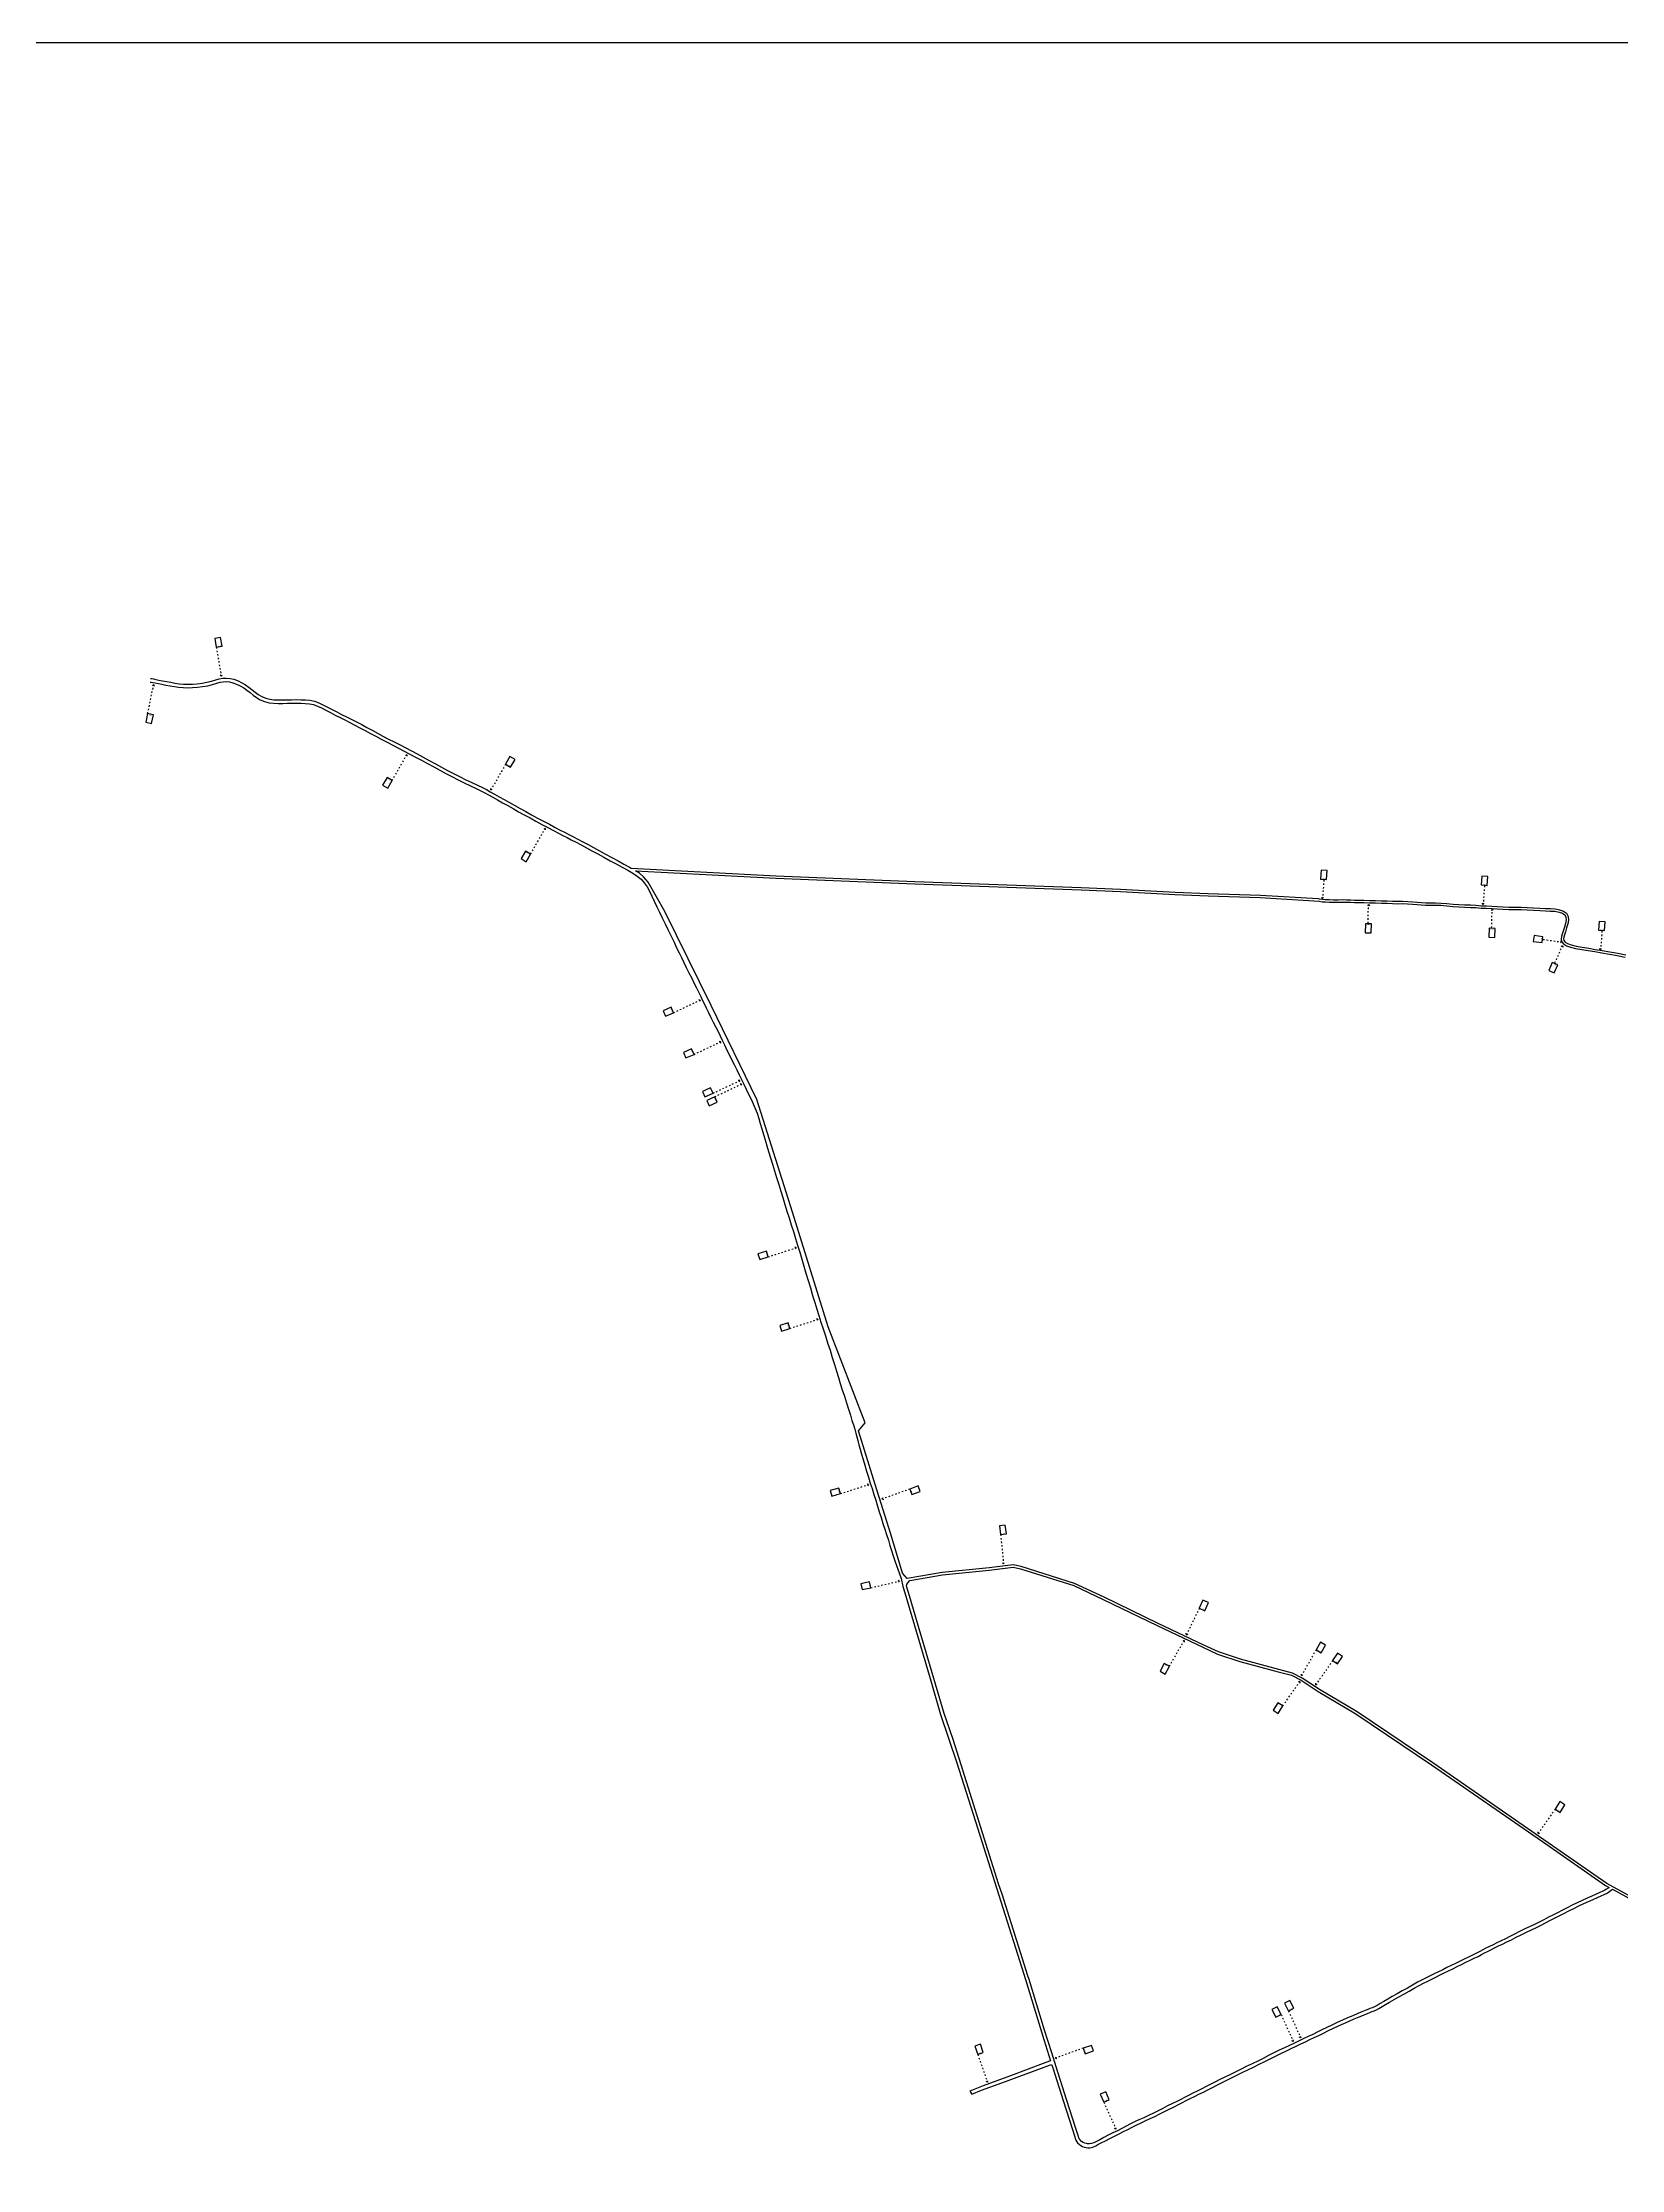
# Model space of a CAD drawing. Extents: x 714896 to 749292, y 8417558 to 8447149.
# Drawn here: x 723609 to 726282, y 8443549 to 8447149 of the extents above; entities that cross this region are included whole.
import ezdxf
from ezdxf.enums import TextEntityAlignment as Align

# ---------------------------------------------------------------- set-up
doc = ezdxf.new("R2010")
doc.units = 0
doc.header["$MEASUREMENT"] = 0
doc.linetypes.add('ACAD_ISO03W100', pattern=[30, 12, -18])
doc.layers.get('0').update_dxf_attribs({"linetype": 'CONTINUOUS'})
for name, color, linetype in [('LOTE', 7, 'CONTINUOUS'), ('NUM-PORTA', 7, 'CONTINUOUS'), ('QUADRA', 6, 'CONTINUOUS')]:
    doc.layers.add(name, color=color, linetype=linetype)

msp = doc.modelspace()

# ---------------------------------------------------------------- linework, layer by layer
msp.add_lwpolyline([(714896.5, 8447149), (749291.6, 8447149), (749291.6, 8417557.8), (714896.5, 8417557.8)], close=True)
at = {"layer": 'LOTE'}
for p, q in [((723910.2, 8446141.8), (723900.4, 8446140.2)), ((723900.4, 8446140.2), (723902.7, 8446125.4)), ((723902.7, 8446125.4), (723912.6, 8446127)), ((723912.6, 8446127), (723910.2, 8446141.8)), ((723786.7, 8446013), (723783.4, 8445998.4)), ((723796.5, 8446010.8), (723786.7, 8446013)), ((723793.2, 8445996.2), (723796.5, 8446010.8)), ((723783.4, 8445998.4), (723793.2, 8445996.2)), ((724400.1, 8445940.3), (724392.5, 8445927.3)), ((724408.7, 8445935.2), (724400.1, 8445940.3)), ((724401.1, 8445922.3), (724408.7, 8445935.2)), ((724192.1, 8445905), (724184.5, 8445892)), ((724200.7, 8445899.9), (724192.1, 8445905)), ((724193.1, 8445887), (724200.7, 8445899.9)), ((724392.5, 8445927.3), (724401.1, 8445922.3)), ((724184.5, 8445892), (724193.1, 8445887)), ((724426.5, 8445780.4), (724418.8, 8445767.5)), ((724418.8, 8445767.5), (724427.5, 8445762.4)), ((724435.1, 8445775.3), (724426.5, 8445780.4)), ((724427.5, 8445762.4), (724435.1, 8445775.3)), ((725773.4, 8445747.9), (725772.3, 8445733)), ((725772.3, 8445733), (725782.3, 8445732.2)), ((725783.4, 8445747.2), (725773.4, 8445747.9)), ((725782.3, 8445732.2), (725783.4, 8445747.2)), ((726045.3, 8445737.9), (726044.2, 8445723)), ((726044.2, 8445723), (726054.2, 8445722.2)), ((726055.3, 8445737.2), (726045.3, 8445737.9)), ((726054.2, 8445722.2), (726055.3, 8445737.2)), ((725848.5, 8445657.2), (725848.1, 8445642.2)), ((725858.5, 8445656.9), (725848.5, 8445657.2)), ((725858.1, 8445642), (725858.5, 8445656.9)), ((726057.7, 8445649.6), (726057.3, 8445634.6)), ((726067.7, 8445649.3), (726057.7, 8445649.6)), ((726067.3, 8445634.3), (726067.7, 8445649.3)), ((726244.2, 8445661.4), (726243.1, 8445646.4)), ((726243.1, 8445646.4), (726253, 8445645.7)), ((726254.2, 8445660.6), (726244.2, 8445661.4)), ((726253, 8445645.7), (726254.2, 8445660.6)), ((725848.1, 8445642.2), (725858.1, 8445642)), ((726057.3, 8445634.6), (726067.3, 8445634.3)), ((726133.9, 8445637.3), (726132.5, 8445627.4)), ((726132.5, 8445627.4), (726147.3, 8445625.3)), ((726148.7, 8445635.2), (726133.9, 8445637.3)), ((726147.3, 8445625.3), (726148.7, 8445635.2)), ((726164.7, 8445591.7), (726158.6, 8445578.1)), ((726158.6, 8445578.1), (726167.7, 8445574)), ((726173.9, 8445587.6), (726164.7, 8445591.7)), ((726167.7, 8445574), (726173.9, 8445587.6)), ((724672.9, 8445516), (724659.3, 8445509.8)), ((724659.3, 8445509.8), (724663.4, 8445500.7)), ((724663.4, 8445500.7), (724677, 8445506.8)), ((724677, 8445506.8), (724672.9, 8445516)), ((724707.6, 8445445.3), (724693.9, 8445439.2)), ((724693.9, 8445439.2), (724698, 8445430.1)), ((724698, 8445430.1), (724711.7, 8445436.2)), ((724711.7, 8445436.2), (724707.6, 8445445.3)), ((724739.8, 8445379.6), (724726.1, 8445373.5)), ((724726.1, 8445373.5), (724730.2, 8445364.3)), ((724730.2, 8445364.3), (724743.9, 8445370.5)), ((724746.8, 8445364.5), (724733.2, 8445358.4)), ((724733.2, 8445358.4), (724737.3, 8445349.2)), ((724743.9, 8445370.5), (724739.8, 8445379.6)), ((724750.9, 8445355.4), (724746.8, 8445364.5)), ((724737.3, 8445349.2), (724750.9, 8445355.4)), ((724834.2, 8445103), (724819.8, 8445098.6)), ((724819.8, 8445098.6), (724822.8, 8445089)), ((724822.8, 8445089), (724837.1, 8445093.4)), ((724837.1, 8445093.4), (724834.2, 8445103)), ((724871.1, 8444981.9), (724856.7, 8444977.5)), ((724856.7, 8444977.5), (724859.7, 8444967.9)), ((724859.7, 8444967.9), (724874, 8444972.3)), ((724874, 8444972.3), (724871.1, 8444981.9)), ((724956.6, 8444702.1), (724942.3, 8444697.7)), ((724942.3, 8444697.7), (724945.2, 8444688.2)), ((724945.2, 8444688.2), (724959.6, 8444692.6)), ((724959.6, 8444692.6), (724956.6, 8444702.1)), ((725090.9, 8444705.6), (725076.9, 8444700.2)), ((725076.9, 8444700.2), (725080.5, 8444690.9)), ((725080.5, 8444690.9), (725094.5, 8444696.3)), ((725094.5, 8444696.3), (725090.9, 8444705.6)), ((725238.6, 8444639.5), (725228.7, 8444638.2)), ((725228.7, 8444638.2), (725230.7, 8444623.3)), ((725240.6, 8444624.7), (725238.6, 8444639.5)), ((725230.7, 8444623.3), (725240.6, 8444624.7)), ((725009, 8444543.2), (724994.3, 8444540.1)), ((724994.3, 8444540.1), (724996.4, 8444530.3)), ((724996.4, 8444530.3), (725011.1, 8444533.4)), ((725011.1, 8444533.4), (725009, 8444543.2)), ((725573.3, 8444512.3), (725567.1, 8444498.7)), ((725567.1, 8444498.7), (725576.2, 8444494.5)), ((725582.4, 8444508.2), (725573.3, 8444512.3)), ((725576.2, 8444494.5), (725582.4, 8444508.2)), ((725772.4, 8444441.1), (725764.7, 8444428.2)), ((725764.7, 8444428.2), (725773.3, 8444423.1)), ((725781, 8444435.9), (725772.4, 8444441.1)), ((725773.3, 8444423.1), (725781, 8444435.9)), ((725801, 8444422.5), (725792.8, 8444409.9)), ((725809.4, 8444417), (725801, 8444422.5)), ((725507.5, 8444405.2), (725500.6, 8444391.9)), ((725500.6, 8444391.9), (725509.5, 8444387.3)), ((725516.4, 8444400.6), (725507.5, 8444405.2)), ((725509.5, 8444387.3), (725516.4, 8444400.6)), ((725792.8, 8444409.9), (725801.2, 8444404.5)), ((725801.2, 8444404.5), (725809.4, 8444417)), ((725700, 8444338.7), (725692, 8444326)), ((725692, 8444326), (725700.5, 8444320.7)), ((725708.5, 8444333.4), (725700, 8444338.7)), ((725700.5, 8444320.7), (725708.5, 8444333.4)), ((726177.5, 8444171.2), (726169.5, 8444158.5)), ((726186, 8444165.8), (726177.5, 8444171.2)), ((726169.5, 8444158.5), (726178, 8444153.1)), ((726178, 8444153.1), (726186, 8444165.8)), ((725698.8, 8443824.1), (725689.9, 8443819.6)), ((725689.9, 8443819.6), (725696.7, 8443806.2)), ((725696.7, 8443806.2), (725705.6, 8443810.8)), ((725705.6, 8443810.8), (725698.8, 8443824.1)), ((725720.2, 8443834.8), (725711.3, 8443830.2)), ((725711.3, 8443830.2), (725718.1, 8443816.8)), ((725718.1, 8443816.8), (725727, 8443821.4)), ((725727, 8443821.4), (725720.2, 8443834.8)), ((725196.7, 8443760.6), (725187.3, 8443757.5)), ((725187.3, 8443757.5), (725192, 8443743.3)), ((725192, 8443743.3), (725201.4, 8443746.4)), ((725201.4, 8443746.4), (725196.7, 8443760.6)), ((725384.8, 8443758.6), (725370.6, 8443753.9)), ((725370.6, 8443753.9), (725373.7, 8443744.4)), ((725373.7, 8443744.4), (725388, 8443749.2)), ((725388, 8443749.2), (725384.8, 8443758.6)), ((725408.6, 8443680), (725399.4, 8443676.1)), ((725399.4, 8443676.1), (725405.4, 8443662.3)), ((725405.4, 8443662.3), (725414.6, 8443666.2)), ((725414.6, 8443666.2), (725408.6, 8443680))]:
    msp.add_line(p, q, dxfattribs=at)
at = {"layer": 'LOTE', "color": 7, "linetype": 'ACAD_ISO03W100', "ltscale": 0.2}
for points in [[(723902.7, 8446125.4), (723911.5, 8446076.2)], [(723786.7, 8446013), (723796.9, 8446062)], [(724200.7, 8445899.9), (724225.3, 8445943.4)], [(724392.5, 8445927.3), (724367.9, 8445883.8)], [(724435.1, 8445775.3), (724459.7, 8445818.8)], [(725777.9, 8445731.5), (725775.7, 8445700)], [(726049.8, 8445721.5), (726047.6, 8445690)], [(725852.8, 8445658.2), (725853.4, 8445689.7)], [(726062, 8445650.5), (726062.8, 8445682.1)], [(726248.7, 8445644.9), (726246.5, 8445613.4)], [(726149.2, 8445630.8), (726180.5, 8445626.5)], [(726169.1, 8445591), (726181.9, 8445619.9)], [(724677, 8445506.8), (724722.2, 8445528.2)], [(724711.7, 8445436.2), (724756.9, 8445457.5)], [(724743.9, 8445370.5), (724789.1, 8445391.8)], [(724746.8, 8445364.5), (724792.1, 8445385.9)], [(724837.1, 8445093.4), (724884.6, 8445109)], [(724874, 8444972.3), (724921.5, 8444987.9)], [(724959.6, 8444692.6), (725007.1, 8444708.1)], [(725076.9, 8444700.2), (725029.8, 8444683.6)], [(725230.7, 8444623.3), (725235.7, 8444573.6)], [(725011.1, 8444533.4), (725059.8, 8444544.7)], [(725567.1, 8444498.7), (725545.2, 8444453.7)], [(725516.4, 8444400.6), (725541.5, 8444443.8)], [(725764.7, 8444428.2), (725740.1, 8444384.7)], [(725792.8, 8444409.9), (725764.2, 8444369)], [(725708.5, 8444333.4), (725737.1, 8444374.4)], [(726169.5, 8444158.5), (726140.9, 8444117.5)], [(725705.6, 8443810.8), (725726.2, 8443765.2)], [(725718.1, 8443816.8), (725738.8, 8443771.3)], [(725192, 8443743.3), (725208.6, 8443696.1)], [(725370.6, 8443753.9), (725323.5, 8443737)], [(725405.4, 8443662.3), (725426, 8443616.7)]]:
    msp.add_lwpolyline(points, dxfattribs=at)
at = {"layer": 'LOTE'}
for points in [[(723911.5, 8446076.2), (723909.7, 8446078.1)], [(723911.5, 8446076.2), (723912.6, 8446078.6)], [(723796.9, 8446062), (723795, 8446060.1)], [(723796.9, 8446062), (723797.9, 8446059.5)], [(724225.3, 8445943.4), (724223, 8445942.2)], [(724225.3, 8445943.4), (724225.5, 8445940.8)], [(724367.9, 8445883.8), (724367.7, 8445886.4)], [(724367.9, 8445883.8), (724370.2, 8445885)], [(724459.7, 8445818.8), (724457.3, 8445817.6)], [(724459.7, 8445818.8), (724459.9, 8445816.2)], [(725775.7, 8445700), (725774, 8445701.9)], [(725775.7, 8445700), (725777.2, 8445702.1)], [(725853.4, 8445689.7), (725852, 8445687.6)], [(725853.4, 8445689.7), (725855.2, 8445687.9)], [(726047.6, 8445690), (726045.8, 8445691.9)], [(726047.6, 8445690), (726049.1, 8445692.1)], [(726062.8, 8445682.1), (726061.4, 8445679.9)], [(726062.8, 8445682.1), (726064.7, 8445680.2)], [(726180.5, 8445626.5), (726178.4, 8445624.9)], [(726180.5, 8445626.5), (726178.5, 8445628.2)], [(726181.9, 8445619.9), (726179.7, 8445618.4)], [(726181.9, 8445619.9), (726182.9, 8445617.4)], [(726246.5, 8445613.4), (726244.7, 8445615.4)], [(726246.5, 8445613.4), (726248, 8445615.5)], [(724722.2, 8445528.2), (724719.7, 8445528.6)], [(724722.2, 8445528.2), (724720.9, 8445525.9)], [(724756.9, 8445457.5), (724754.3, 8445457.9)], [(724756.9, 8445457.5), (724755.6, 8445455.3)], [(724789.1, 8445391.8), (724786.5, 8445392.2)], [(724789.1, 8445391.8), (724787.8, 8445389.6)], [(724792.1, 8445385.9), (724789.5, 8445386.3)], [(724792.1, 8445385.9), (724790.7, 8445383.6)], [(724884.6, 8445109), (724882.1, 8445109.7)], [(724884.6, 8445109), (724883, 8445106.9)], [(724921.5, 8444987.9), (724919, 8444988.6)], [(724921.5, 8444987.9), (724919.9, 8444985.8)], [(725007.1, 8444708.1), (725004.6, 8444708.9)], [(725007.1, 8444708.1), (725005.5, 8444706.1)], [(725029.8, 8444683.6), (725031.3, 8444685.7)], [(725029.8, 8444683.6), (725032.3, 8444682.9)], [(725235.7, 8444573.6), (725234, 8444575.6)], [(725235.7, 8444573.6), (725237, 8444575.9)], [(725059.8, 8444544.7), (725057.3, 8444545.6)], [(725059.8, 8444544.7), (725058, 8444542.8)], [(725545.2, 8444453.7), (725544.8, 8444456.3)], [(725541.5, 8444443.8), (725539.2, 8444442.7)], [(725541.5, 8444443.8), (725541.7, 8444441.2)], [(725545.2, 8444453.7), (725547.4, 8444455.1)], [(725740.1, 8444384.7), (725739.9, 8444387.3)], [(725740.1, 8444384.7), (725742.4, 8444385.9)], [(725737.1, 8444374.4), (725734.7, 8444373.4)], [(725737.1, 8444374.4), (725737.1, 8444371.7)], [(725764.2, 8444369), (725764.2, 8444371.6)], [(725764.2, 8444369), (725766.6, 8444369.9)], [(726140.9, 8444117.5), (726140.9, 8444120.1)], [(726140.9, 8444117.5), (726143.3, 8444118.5)], [(725738.8, 8443771.3), (725736.3, 8443772.3)], [(725738.8, 8443771.3), (725739.2, 8443773.9)], [(725323.5, 8443737), (725324.7, 8443739.3)], [(725323.5, 8443737), (725326, 8443736.3)], [(725726.2, 8443765.2), (725723.8, 8443766.2)], [(725726.2, 8443765.2), (725726.7, 8443767.8)], [(725208.6, 8443696.1), (725206.2, 8443697.3)], [(725208.6, 8443696.1), (725209.2, 8443698.6)], [(725426, 8443616.7), (725423.6, 8443617.7)], [(725426, 8443616.7), (725426.4, 8443619.3)]]:
    msp.add_lwpolyline(points, dxfattribs=at)
at = {"layer": 'QUADRA'}
for points in [[(723791.1, 8446066.4), (723791.1, 8446066.4), (723792.6, 8446066.3), (723795.2, 8446065.9), (723799.2, 8446065.1), (723804.4, 8446064.1), (723810.6, 8446062.8), (723817.5, 8446061.4), (723824.8, 8446060), (723831.9, 8446058.9), (723839.1, 8446057.8), (723846.7, 8446057), (723854.6, 8446056.8), (723862.7, 8446057), (723871, 8446057.7), (723879.6, 8446058.7), (723888.3, 8446060.1), (723896.6, 8446062.1), (723903.7, 8446064.3), (723909.5, 8446066.1), (723914.5, 8446067), (723919.6, 8446067.2), (723925.1, 8446066.6), (723931.1, 8446065.3), (723937.3, 8446063.1), (723943.4, 8446060.1), (723949.3, 8446056.5), (723954.8, 8446052.6), (723960, 8446048.6), (723965.1, 8446044.4), (723970.8, 8446040.2), (723977.4, 8446036.4), (723984.6, 8446033.5), (723992.2, 8446031.5), (724000, 8446030.5), (724007.8, 8446030.3), (724015.3, 8446030.4), (724022.8, 8446030.5), (724030.5, 8446030.6), (724038.2, 8446030.7), (724045.9, 8446030.6), (724053.4, 8446030.4), (724060.6, 8446029.7), (724067.5, 8446028.3), (724074, 8446025.9), (724080.8, 8446022.6), (724088.1, 8446018.9), (724096, 8446014.7), (724104.3, 8446010.5), (724112.4, 8446006.4), (724120.5, 8446002.5), (724128.7, 8445998.2), (724137.3, 8445993.7), (724146.1, 8445989.1), (724155, 8445984.4), (724163.9, 8445979.6), (724172.9, 8445974.8), (724182.2, 8445969.8), (724191.9, 8445964.7), (724201.5, 8445959.6), (724211.1, 8445954.7), (724220.7, 8445949.7), (724230.3, 8445944.6), (724240.2, 8445939.4), (724250.4, 8445934), (724260.6, 8445928.4), (724270.9, 8445922.8), (724281.1, 8445917.2), (724291.3, 8445911.7), (724301.7, 8445906.4), (724312.1, 8445901.1), (724322.6, 8445895.9), (724333.1, 8445890.8), (724342.7, 8445886.4), (724350.5, 8445882.5), (724357.3, 8445879), (724363.7, 8445875.5), (724370.8, 8445871.4), (724378.7, 8445866.9), (724387.3, 8445862.2), (724396.3, 8445857.3), (724405.3, 8445852.2), (724414.6, 8445847), (724424.1, 8445841.8), (724434, 8445836.4), (724444, 8445831), (724454.2, 8445825.6), (724464.3, 8445820.4), (724473.9, 8445815.2), (724482.3, 8445810.7), (724489.7, 8445806.9), (724496.7, 8445803.3), (724503.9, 8445799.5), (724511.9, 8445795.3), (724520.4, 8445790.8), (724529.4, 8445786), (724538.8, 8445780.9), (724548.7, 8445775.5), (724559.1, 8445769.9), (724569.7, 8445764.1), (724580.1, 8445758.5), (724590.2, 8445753.1), (724599.6, 8445748), (724608, 8445743.1), (724615.4, 8445738), (724621.9, 8445732.6), (724627.4, 8445726.4), (724632.2, 8445719.6), (724636.3, 8445712.2), (724640.3, 8445704.1), (724644.4, 8445695.3), (724648.8, 8445686.2), (724653.3, 8445676.8), (724657.8, 8445667.1), (724662.6, 8445656.9), (724667.8, 8445646.6), (724673, 8445636.2), (724677.9, 8445626), (724682.2, 8445616.7), (724686.3, 8445608.2), (724690.3, 8445600.1), (724694.4, 8445592), (724698.6, 8445583.5), (724703.1, 8445574.4), (724707.7, 8445565.1), (724712, 8445556.3), (724715.7, 8445548.9), (724718.6, 8445543.2), (724721, 8445538.7), (724723.2, 8445534.1), (724725.7, 8445528.7), (724728.7, 8445522.2), (724732.2, 8445515), (724736, 8445507.2), (724740.1, 8445498.9), (724744.3, 8445490.5), (724748.4, 8445482.3), (724752.3, 8445474.8), (724755.8, 8445467.5), (724759.4, 8445460.1), (724763.1, 8445452.3), (724766.9, 8445444.4), (724770.9, 8445436.2), (724775.2, 8445427.7), (724779.5, 8445418.9), (724784, 8445409.8), (724788.1, 8445401.4), (724792.1, 8445393.5), (724796, 8445385.6), (724800, 8445377.4), (724804.1, 8445369), (724808.2, 8445360.6), (724812, 8445352.7), (724815.4, 8445344.8), (724818.4, 8445336.5), (724821.3, 8445327.9), (724823.9, 8445319.1), (724826.5, 8445310), (724829.4, 8445300.7), (724832.2, 8445291.3), (724835, 8445281.6), (724838, 8445271.6), (724841.1, 8445261.2), (724844.4, 8445250.3), (724847.9, 8445239), (724851.4, 8445227.6), (724855, 8445216.2), (724858.5, 8445204.9), (724862, 8445193.7), (724865.4, 8445182.3), (724868.9, 8445170.8), (724872.6, 8445159.3), (724876.2, 8445147.8), (724879.8, 8445136.2), (724883.4, 8445124.6), (724887, 8445113), (724890.6, 8445101.2), (724894.1, 8445089.5), (724897.6, 8445077.6), (724901.2, 8445065.6), (724905, 8445053.3), (724908.7, 8445040.9), (724912.5, 8445028.3), (724916.2, 8445016.2), (724919.7, 8445004.9), (724923.1, 8444994.1), (724926.6, 8444983.1), (724930.3, 8444971.8), (724934, 8444960), (724937.8, 8444948), (724941.9, 8444935.7), (724945.8, 8444923.3), (724949.6, 8444911.1), (724953.1, 8444899.9), (724956.3, 8444889.3), (724959.3, 8444878.9), (724962.6, 8444868.2), (724966.2, 8444857.4), (724969.7, 8444846.5), (724973.2, 8444835.5), (724976.3, 8444825.4), (724979.1, 8444816.7), (724981.7, 8444809), (724983.9, 8444801.5), (724985.6, 8444794.8), (724987.1, 8444788.6), (724988.8, 8444782.3), (724990.7, 8444775.5), (724993, 8444768), (724995.4, 8444759.6), (724998, 8444750.4), (725000.8, 8444740.6), (725003.8, 8444730.5), (725006.8, 8444720.3), (725009.9, 8444710.5), (725013, 8444701.1), (725016.2, 8444691.4), (725019.2, 8444681.5), (725022.3, 8444671.6), (725025.3, 8444661.8), (725028.4, 8444652.1), (725031.5, 8444642.2), (725034.6, 8444632.6), (725037.7, 8444623.2), (725040.7, 8444614), (725043.4, 8444605), (725046, 8444596.2), (725048.8, 8444587.3), (725051.7, 8444578.7), (725054.5, 8444570.9), (725056.8, 8444564.6), (725058.9, 8444558.5), (725062.5, 8444548.8), (725065.4, 8444535.6), (725068.7, 8444524.9), (725111.3, 8444379.9), (725129.2, 8444318.8), (725156.6, 8444237.2), (725191.3, 8444126.8), (725227.6, 8444013), (725273.5, 8443868.3), (725303.7, 8443768.6), (725315.1, 8443732.2), (725307.1, 8443729.5), (725247.7, 8443707.2), (725201, 8443690), (725178.6, 8443681.2), (725181.7, 8443676), (725198.4, 8443682.7), (725232.8, 8443695.5), (725314.9, 8443725.9), (725317, 8443726.5), (725319, 8443720.5), (725336.7, 8443665.2), (725352.5, 8443616.3), (725358, 8443598.4)], [(723791.3, 8446072.4), (723791.3, 8446072.4), (723793.3, 8446072.3), (723796.3, 8446071.8), (723800.4, 8446071), (723805.6, 8446069.9), (723811.8, 8446068.6), (723818.7, 8446067.3), (723825.8, 8446066), (723832.8, 8446064.8), (723839.8, 8446063.7), (723847.1, 8446063), (723854.6, 8446062.8), (723862.4, 8446063), (723870.4, 8446063.6), (723878.8, 8446064.6), (723887.1, 8446066), (723895, 8446067.9), (723901.9, 8446070.1), (723908, 8446072), (723913.9, 8446073), (723919.8, 8446073.3), (723926.1, 8446072.5), (723932.8, 8446071.1), (723939.7, 8446068.7), (723946.3, 8446065.3), (723952.6, 8446061.5), (723958.4, 8446057.4), (723963.7, 8446053.3), (723968.8, 8446049.1), (723974, 8446045.2), (723980, 8446041.8), (723986.5, 8446039.2), (723993.3, 8446037.4), (724000.4, 8446036.5), (724007.8, 8446036.3), (724015.2, 8446036.4), (724022.8, 8446036.5), (724030.4, 8446036.6), (724038.2, 8446036.7), (724046, 8446036.6), (724053.7, 8446036.4), (724061.5, 8446035.6), (724069.1, 8446034.1), (724076.3, 8446031.4), (724083.4, 8446028), (724090.9, 8446024.2), (724098.8, 8446020), (724107, 8446015.9), (724115.1, 8446011.8), (724123.2, 8446007.8), (724131.4, 8446003.6), (724140.1, 8445999), (724149, 8445994.4), (724157.8, 8445989.6), (724166.7, 8445984.9), (724175.7, 8445980), (724185, 8445975.1), (724194.7, 8445970), (724204.3, 8445965), (724213.9, 8445960), (724223.5, 8445955), (724233.1, 8445949.9), (724243, 8445944.7), (724253.2, 8445939.3), (724263.5, 8445933.7), (724273.8, 8445928), (724283.9, 8445922.5), (724294.1, 8445917), (724304.4, 8445911.7), (724314.8, 8445906.4), (724325.2, 8445901.2), (724335.6, 8445896.2), (724345.3, 8445891.8), (724353.3, 8445887.8), (724360.1, 8445884.3), (724366.7, 8445880.7), (724373.7, 8445876.7), (724381.7, 8445872.2), (724390.2, 8445867.4), (724399.2, 8445862.5), (724408.2, 8445857.5), (724417.5, 8445852.3), (724427, 8445847.1), (724436.8, 8445841.7), (724446.8, 8445836.3), (724457, 8445831), (724467.1, 8445825.7), (724476.8, 8445820.5), (724485.1, 8445816), (724492.5, 8445812.2), (724499.5, 8445808.6), (724506.7, 8445804.8), (724514.7, 8445800.6), (724523.2, 8445796.1), (724532.2, 8445791.3), (724541.7, 8445786.2), (724551.6, 8445780.8), (724562, 8445775.2), (724572.6, 8445769.4), (724583, 8445763.7), (724593.1, 8445758.4), (724602.5, 8445753.2), (724605.4, 8445751.5), (724850.6, 8445738.4), (725085.5, 8445728.8), (725367, 8445718.9), (725433.8, 8445715.9), (725526.1, 8445710.9), (725582.2, 8445708.5), (725670.5, 8445705.9), (725768.3, 8445699.8), (725770.2, 8445699.3), (725775.6, 8445698.7), (725781, 8445698.3), (725787.2, 8445698.1), (725794.3, 8445698), (725802, 8445698), (725809.5, 8445698.1), (725816.5, 8445698), (725823.2, 8445697.8), (725829.9, 8445697.5), (725837.2, 8445697.3), (725845.7, 8445697.1), (725855.4, 8445696.9), (725865.5, 8445696.6), (725875.6, 8445696.3), (725885.3, 8445695.9), (725894.2, 8445695.4), (725902.4, 8445695.3), (725910.8, 8445695.4), (725919.9, 8445695), (725928.5, 8445694.3), (725936.1, 8445693.6), (725943, 8445693.3), (725950.3, 8445693), (725958.4, 8445693), (725967.1, 8445692.9), (725976.5, 8445692.4), (725986.4, 8445691.6), (725996.6, 8445690.4), (726006.7, 8445689.7), (726016.6, 8445689.2), (726026.3, 8445689.1), (726035.4, 8445688.7), (726044.4, 8445687.9), (726053.2, 8445687.5), (726062.2, 8445687.1), (726071.7, 8445686.6), (726081.3, 8445686.1), (726091.2, 8445685.6), (726101.6, 8445685.4), (726112, 8445685.2), (726122.4, 8445684.6), (726132.9, 8445684.3), (726143.5, 8445683.8), (726153.2, 8445683.3), (726161.5, 8445682.9), (726169.5, 8445682.3), (726177.1, 8445681.1), (726183.9, 8445678.9), (726189, 8445675), (726191.7, 8445669.6), (726192.2, 8445663.5), (726191, 8445657), (726188.9, 8445650.2), (726186.8, 8445643.8), (726185.3, 8445638.4), (726184.2, 8445634.6), (726183.6, 8445631.8), (726184.1, 8445629.1), (726186.4, 8445626.4), (726190.4, 8445623.7), (726196.6, 8445621.4), (726205, 8445619.5), (726215.3, 8445617.7), (726226.3, 8445616), (726237.5, 8445614), (726249.3, 8445611.8), (726262, 8445609.6), (726275.4, 8445607.3), (726289, 8445604.8)], [(726419.1, 8443943.9), (726256.8, 8444032.8), (726150.6, 8444106.8), (725962.5, 8444236.7), (725834.3, 8444323.1), (725770.6, 8444361.2), (725741.5, 8444380.2), (725724.8, 8444388.9), (725701.8, 8444394.8), (725637.1, 8444412.2), (725599.4, 8444424.7), (725574.5, 8444436.1), (725497.6, 8444472.8), (725406.1, 8444517.2), (725355.9, 8444540.6), (725265.4, 8444569.1), (725252.2, 8444572.1), (725211.2, 8444567.3), (725132, 8444559.1), (725072.5, 8444549), (725064.5, 8444557.8), (725045.1, 8444624.1), (725018.4, 8444708.1), (724989.9, 8444799.1), (725001.5, 8444812.2), (724938.9, 8444974.9), (724878.5, 8445169.2), (724818, 8445360), (724740.7, 8445519.1), (724662.5, 8445678.1), (724634, 8445727.5), (724626.1, 8445736.9), (724619.1, 8445742.8), (724612.7, 8445747.1), (724850.4, 8445734.4), (725085.3, 8445724.8), (725366.9, 8445714.9), (725433.6, 8445711.9), (725525.9, 8445706.9), (725582.1, 8445704.5), (725670.3, 8445701.9), (725769.8, 8445695.3), (725775.2, 8445694.7), (725780.8, 8445694.3), (725787.1, 8445694.1), (725794.2, 8445694), (725802, 8445694), (725809.5, 8445694.1), (725816.4, 8445694), (725823.1, 8445693.8), (725829.8, 8445693.5), (725837.1, 8445693.3), (725845.6, 8445693.1), (725855.3, 8445692.9), (725865.4, 8445692.6), (725875.4, 8445692.3), (725885.1, 8445691.9), (725894.1, 8445691.4), (725902.4, 8445691.3), (725910.7, 8445691.4), (725919.6, 8445691), (725928.2, 8445690.3), (725935.9, 8445689.7), (725942.8, 8445689.3), (725950.2, 8445689), (725958.3, 8445689), (725967, 8445688.9), (725976.2, 8445688.5), (725986, 8445687.6), (725996.2, 8445686.5), (726006.5, 8445685.7), (726016.5, 8445685.2), (726026.2, 8445685.1), (726035.2, 8445684.7), (726044.1, 8445683.9), (726053, 8445683.5), (726062.1, 8445683.1), (726071.4, 8445682.6), (726081.1, 8445682.1), (726091.1, 8445681.6), (726101.5, 8445681.4), (726111.8, 8445681.2), (726122.2, 8445680.6), (726132.8, 8445680.3), (726143.3, 8445679.8), (726152.9, 8445679.3), (726161.3, 8445678.9), (726169, 8445678.4), (726176.1, 8445677.2), (726182, 8445675.3), (726185.8, 8445672.4), (726187.7, 8445668.5), (726188.1, 8445663.7), (726187.1, 8445658), (726185.1, 8445651.4), (726183, 8445645), (726181.4, 8445639.5), (726180.3, 8445635.6), (726179.5, 8445631.9), (726180.4, 8445627.4), (726183.6, 8445623.3), (726188.6, 8445620.1), (726195.5, 8445617.6), (726204.2, 8445615.6), (726214.6, 8445613.8), (726225.6, 8445612.1), (726236.8, 8445610.1), (726248.6, 8445607.9), (726261.3, 8445605.7), (726274.7, 8445603.3), (726288.2, 8445600.8)], [(725358, 8443598.4), (725358, 8443598.4), (725358.7, 8443597.1), (725361.1, 8443593.8), (725363.6, 8443591.2), (725366.4, 8443589.1), (725369.1, 8443587.6), (725372.1, 8443586.4), (725375.4, 8443585.7), (725378.6, 8443585.3), (725381.6, 8443585.4), (725386.6, 8443586.4), (725391.9, 8443588.8), (725395.5, 8443590.7), (725401.2, 8443593.6), (725408.3, 8443597.2), (725415.7, 8443601.2), (725423.4, 8443605), (725431.2, 8443608.9), (725438.7, 8443612.8), (725446.1, 8443616.5), (725453.3, 8443620.2), (725460.2, 8443623.7), (725467.4, 8443627.1), (725475.4, 8443630.8), (725483.7, 8443634.6), (725492, 8443638.5), (725500.1, 8443642.6), (725508, 8443646.7), (725516.1, 8443650.9), (725524.3, 8443654.8), (725531.7, 8443658.3), (725538.5, 8443661.8), (725545, 8443665.1), (725551.7, 8443668.6), (725558.8, 8443672.2), (725566.2, 8443675.8), (725573.9, 8443679.6), (725581.6, 8443683.6), (725589.4, 8443687.5), (725597, 8443691.4), (725604.7, 8443695.2), (725612.8, 8443699.3), (725621.4, 8443703.5), (725630.4, 8443708), (725639.7, 8443712.7), (725649.2, 8443717.5), (725658.9, 8443722), (725668.5, 8443726.7), (725677.9, 8443731.3), (725687.1, 8443735.9), (725696.2, 8443740.6), (725704.9, 8443744.9), (725713.7, 8443749.1), (725722.5, 8443753.3), (725730.9, 8443757.2), (725738.9, 8443761.1), (725746.6, 8443764.8), (725754.1, 8443768.4), (725761.7, 8443771.9), (725769.4, 8443775.6), (725777.4, 8443779.5), (725785.6, 8443783.6), (725794.1, 8443787.7), (725802.8, 8443791.8), (725811.6, 8443795.6), (725820.6, 8443799.5), (725829.5, 8443803.3), (725837.8, 8443806.9), (725844.8, 8443809.9), (725850.3, 8443812.2), (725854.8, 8443814), (725858.2, 8443815.5), (725861.7, 8443816.8), (725865.9, 8443818.4), (725870.9, 8443820.9), (725876.4, 8443824.2), (725882.3, 8443827.8), (725889.2, 8443831.8), (725896.7, 8443836.2), (725905, 8443840.8), (725913.6, 8443845.5), (725922.4, 8443850.4), (725931.1, 8443855.5), (725939.2, 8443860.1), (725946.8, 8443864), (725953.9, 8443867.5), (725960.7, 8443870.9), (725967.6, 8443874.2), (725974.7, 8443877.8), (725981.9, 8443881.4), (725989, 8443884.9), (725996.1, 8443888.4), (726003.7, 8443892), (726011.2, 8443895.7), (726018.4, 8443899.3), (726025.4, 8443902.8), (726032.3, 8443906.2), (726038.9, 8443909.3), (726044.6, 8443912.3), (726049.9, 8443915.1), (726055, 8443917.8), (726060.8, 8443920.6), (726067, 8443923.7), (726073.6, 8443927), (726080.5, 8443930.2), (726087.9, 8443933.7), (726095.5, 8443937.5), (726103.7, 8443941.8), (726112, 8443946), (726120.8, 8443950.3), (726129.6, 8443954.5), (726138.1, 8443958.4), (726146, 8443962.3), (726153.4, 8443966.1), (726160.7, 8443970), (726168.4, 8443973.9), (726176.3, 8443977.9), (726184.4, 8443982), (726192.6, 8443986.2), (726201.1, 8443990.6), (726209.5, 8443994.7), (726217.8, 8443998.7), (726226, 8444002.4), (726233.8, 8444005.8), (726241.2, 8444009.1), (726247.5, 8444011.8), (726252.6, 8444014), (726256.7, 8444016), (726259.7, 8444017.8), (726262.1, 8444019.6), (726266.7, 8444022.9), (726417.2, 8443940.3)]]:
    msp.add_lwpolyline(points, dxfattribs=at)
msp.add_lwpolyline([(726260.8, 8444026.1), (726258.6, 8444024.4), (726256.4, 8444022.8), (726253.9, 8444021.3), (726250.1, 8444019.5), (726245.1, 8444017.3), (726238.8, 8444014.6), (726231.4, 8444011.3), (726223.6, 8444007.9), (726215.3, 8444004.1), (726206.9, 8444000.1), (726198.4, 8443995.9), (726189.9, 8443991.6), (726181.7, 8443987.4), (726173.6, 8443983.2), (726165.7, 8443979.3), (726158, 8443975.4), (726150.6, 8443971.4), (726143.3, 8443967.7), (726135.5, 8443963.9), (726127.1, 8443959.9), (726118.2, 8443955.7), (726109.4, 8443951.4), (726100.9, 8443947.1), (726092.8, 8443942.9), (726085.3, 8443939.1), (726078, 8443935.7), (726071, 8443932.4), (726064.3, 8443929.1), (726058.2, 8443926), (726052.3, 8443923.2), (726047.1, 8443920.4), (726041.9, 8443917.6), (726036.2, 8443914.7), (726029.6, 8443911.6), (726022.8, 8443908.2), (726015.7, 8443904.7), (726008.6, 8443901.1), (726001, 8443897.4), (725993.5, 8443893.8), (725986.3, 8443890.3), (725979.2, 8443886.8), (725972, 8443883.1), (725964.9, 8443879.6), (725958.1, 8443876.3), (725951.2, 8443872.8), (725944.1, 8443869.4), (725936.4, 8443865.4), (725928.1, 8443860.7), (725919.4, 8443855.6), (725910.7, 8443850.7), (725902.1, 8443846), (725893.7, 8443841.4), (725886.2, 8443837), (725879.2, 8443833), (725873.2, 8443829.3), (725868, 8443826.1), (725863.5, 8443823.9), (725859.6, 8443822.4), (725856, 8443821), (725852.5, 8443819.6), (725848, 8443817.8), (725842.5, 8443815.4), (725835.4, 8443812.4), (725827.1, 8443808.8), (725818.2, 8443805), (725809.3, 8443801.1), (725800.3, 8443797.2), (725791.6, 8443793.1), (725783, 8443789), (725774.7, 8443784.9), (725766.8, 8443781), (725759.1, 8443777.3), (725751.6, 8443773.8), (725744, 8443770.2), (725736.3, 8443766.5), (725728.4, 8443762.6), (725720, 8443758.7), (725711.1, 8443754.6), (725702.3, 8443750.3), (725693.5, 8443745.9), (725684.4, 8443741.3), (725675.3, 8443736.7), (725665.9, 8443732.1), (725656.3, 8443727.4), (725646.6, 8443722.9), (725637, 8443718), (725627.7, 8443713.3), (725618.7, 8443708.9), (725610.1, 8443704.6), (725602, 8443700.6), (725594.3, 8443696.8), (725586.7, 8443692.9), (725578.9, 8443688.9), (725571.2, 8443685), (725563.5, 8443681.2), (725556.1, 8443677.6), (725549, 8443673.9), (725542.2, 8443670.4), (725535.8, 8443667.1), (725529.1, 8443663.7), (725521.7, 8443660.2), (725513.5, 8443656.3), (725505.3, 8443652), (725497.4, 8443647.9), (725489.4, 8443643.9), (725481.1, 8443640.1), (725472.9, 8443636.2), (725464.9, 8443632.6), (725457.6, 8443629.1), (725450.6, 8443625.6), (725443.4, 8443621.9), (725435.9, 8443618.2), (725428.4, 8443614.2), (725420.7, 8443610.4), (725412.9, 8443606.5), (725405.5, 8443602.5), (725398.4, 8443598.9), (725391.7, 8443595.5), (725388.3, 8443593.6), (725384.5, 8443592.4), (725381.3, 8443592), (725377.8, 8443592.1), (725376, 8443592.4), (725373.4, 8443593.1), (725370.7, 8443594.3), (725367.7, 8443596.2), (725364.8, 8443599.1), (725363.5, 8443600.7), (725361.9, 8443606), (725358.3, 8443618.1), (725342.4, 8443667), (725324.8, 8443722.3), (725317.3, 8443745.8), (725304.9, 8443784.5), (725279.2, 8443870.1), (725277, 8443876.3), (725233.3, 8444014.8), (725227.4, 8444032), (725164, 8444233.7), (725150.3, 8444276.7), (725134.9, 8444320.6), (725090.2, 8444473.2), (725076.6, 8444519.8), (725071.6, 8444535.8), (725072.2, 8444538.6), (725073.4, 8444541.9), (725076.8, 8444545.7), (725132.5, 8444555.1), (725211.6, 8444563.3), (725252, 8444568.1), (725264.4, 8444565.3), (725354.4, 8444536.9), (725404.4, 8444513.6), (725495.8, 8444469.2), (725572.8, 8444432.5), (725597.9, 8444421), (725635.9, 8444408.4), (725700.8, 8444390.9), (725723.4, 8444385.2), (725739.4, 8444376.7), (725768.5, 8444357.8), (725832.1, 8444319.8), (725960.2, 8444233.4), (726148.3, 8444103.5), (726254.7, 8444029.4)], close=True, dxfattribs=at)

# ---------------------------------------------------------------- texts
at = {"layer": 'NUM-PORTA'}
for rotation, p in [(9.0459, (723907.7, 8446126.7)), (167.2206, (723791.3, 8446011.4)), (149.4446, (724196, 8445902.1)), (329.4446, (724397.2, 8445925.2)), (149.4446, (724430.4, 8445777.5)), (355.7208, (725777.5, 8445733.1)), (355.7208, (726049.4, 8445723.1)), (178.6895, (725853.3, 8445656.6)), (178.2886, (726062.5, 8445648.9)), (355.7208, (726248.3, 8445646.6)), (81.8738, (726147.5, 8445630.5)), (155.8164, (726168.9, 8445589.3)), (114.1894, (724674.5, 8445511.3)), (114.1894, (724709.1, 8445440.7)), (114.1894, (724741.3, 8445375)), (114.1894, (724748.4, 8445359.9)), (107.0675, (724835.1, 8445098.2)), (107.0675, (724872, 8444977.1)), (107.0675, (724957.6, 8444697.4)), (291.255, (725079.3, 8444695.6)), (7.6618, (725235.7, 8444624.5)), (101.9833, (725009.5, 8444538.3)), (335.7721, (725572, 8444497)), (328.9543, (725769.4, 8444426)), (152.533, (725511.6, 8444402.5)), (326.8749, (725797.4, 8444407.6)), (147.783, (725703.8, 8444335.7)), (327.783, (726174.2, 8444156.2)), (27.1426, (725701.1, 8443809)), (27.1426, (725722.5, 8443819.7)), (18.2624, (725196.7, 8443745.4)), (288.5721, (725372.7, 8443749.1)), (23.2458, (725409.9, 8443664.8))]:
    msp.add_text('CASA', height=1.5, rotation=rotation, dxfattribs=at).set_placement(p, align=Align.CENTER)

doc.saveas('drawing.dxf')
